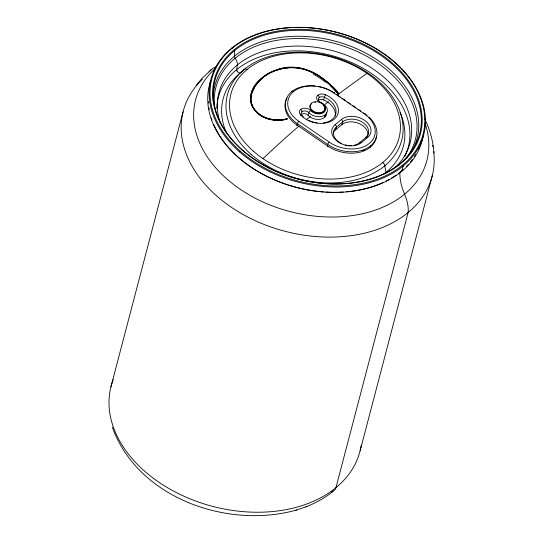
<?xml version="1.0" encoding="UTF-8"?>
<svg xmlns="http://www.w3.org/2000/svg" width="543" height="543" viewBox="0 0 543 543"><rect width="100%" height="100%" fill="white"/><g stroke="black" fill="none" stroke-linecap="round" stroke-linejoin="round"><path stroke-width="0.81" d="M234.393 56.234L234.712 50.506M251.009 96.321L250.859 100.53M236.694 69.613L237.339 64.956A8.043 5.091 50.6 0 0 236.605 60.864L236.415 60.416A9.353 5.925 50.6 0 0 235.126 58.264A2.783 1.758 50.6 0 1 234.379 56.221M251.042 96.016L252.495 91.217L255.19 86.12M324.558 117.431L325.264 114.736A10.521 7.398 14.7 0 0 320.988 102.654L320.994 102.132L320.546 102.654A8.444 5.939 14.7 0 1 323.981 112.353A8.444 5.939 14.7 0 1 310.786 110.663A6.482 4.561 14.7 0 0 301.847 108.661A6.482 4.561 14.7 0 0 300.666 115.007A21.415 15.061 14.7 0 0 334.101 119.29A21.415 15.061 14.7 0 0 325.4 94.706A6.482 4.561 14.7 0 0 317.078 96.159A6.482 4.561 14.7 0 0 320.546 102.654M110.915 386.894L183.093 111.763M301.202 114.478A4.412 3.102 14.7 0 1 308.125 115.326L308.838 112.632A1.683 0.801 -42.9 0 1 309.171 111.967L309.849 111.254A2.26 1.079 -42.9 0 1 310.786 110.663M311.601 103.122L311.431 103.761A7.622 5.362 14.7 0 0 312.293 111.186A7.622 5.362 14.7 0 0 322.393 112.537A7.622 5.362 14.7 0 0 323.404 105.362M335.187 116.107A19.338 13.602 14.7 0 0 323.58 99.946L325.4 94.706M323.336 111.919L323.506 111.281M333.246 132.987A14.729 10.365 14.7 0 1 335.683 129.77L336.389 127.076A1.683 1.066 50.6 0 0 336.361 126.37L335.934 125.508A2.26 1.432 50.6 0 0 335.099 124.7L341.371 119.548A16.806 11.824 14.7 0 1 364.543 120.288A16.806 11.824 14.7 0 1 367.611 137.535L361.346 142.673A16.806 11.824 14.7 0 1 338.174 141.94A16.806 11.824 14.7 0 1 335.099 124.693M335.683 129.77L341.947 124.632L342.653 121.931A1.683 1.066 50.6 0 0 342.626 121.225L342.199 120.363A2.26 1.432 50.6 0 0 341.371 119.555M370.251 147.241L370.625 145.816M403.137 165.988L401.718 171.384A0.747 0.468 50.6 0 1 400.992 171.432M408.132 212.517L335.947 487.648A12.923 8.186 50.6 0 1 334.977 489.745L331.692 491.91M360.111 450.778L432.296 175.64M399.112 165.126L399.886 163.681A0.76 0.482 50.6 0 1 400.585 163.701M254.64 86.995L251.531 93.871L250.832 100.272M254.864 86.751C262.255 74.547 276.699 68.099 290.62 67.542M255.42 85.889L258.651 81.769L262.527 78.036M196.138 85.4L202.105 78.341L211.519 69.409M244.248 69.382L240.495 72.714A2.294 1.453 50.6 0 1 239.904 72.959A2.763 1.751 50.6 0 1 237.013 70.943M354.056 145.28A14.729 10.365 14.7 0 0 359.391 142.836L365.656 137.691A1.683 1.066 50.6 0 1 365.996 137.236L366.668 137.135A2.26 1.432 50.6 0 1 367.611 137.535M325.142 104.324L328.495 101.663M337.386 94.753L338.493 93.905M338.438 94.095L366.946 73.312M333.192 491.327C324.911 497.897 315.619 503.13 305.736 506.877M266.633 74.622C255.556 81.199 244.744 97.082 253.92 109.286C261.326 119.385 275.987 122.616 287.383 118.863A22.894 16.134 9.3 0 1 283.439 119.799A25.84 18.129 9.1 0 1 269.219 119.066C249.508 114.539 243.895 92.996 260.07 79.624C277.554 62.886 306.578 64.21 324.341 79.835M267.631 73.855L277.744 69.45M112.32 427.185C137.746 497.992 227.578 529.52 296.661 509.972M275.715 70.617L279.326 69.477A47.017 32.383 12.5 0 1 283.127 68.574C293.661 66.409 304.813 68.391 314.18 73.604M295.582 510.345L306.938 506.463M293.783 67.278C308.132 67.882 321.028 75.871 331.21 85.482M269.172 118.924C261.387 116.976 254.015 111.525 251.592 103.638M305.974 69.83C315.435 73.061 323.832 78.898 331.04 85.74M336.64 94.496L340.088 96.858M342.158 98.276L345.613 100.638M347.683 102.057L350.445 103.951M352.516 105.369L355.964 107.738M358.041 109.157L360.796 111.043M363.559 112.937L364.944 113.887A31.121 21.89 14.7 0 1 367.048 115.442M293.607 91.543A29.044 20.43 14.7 0 1 333.66 92.819L364.034 113.636A29.044 20.43 14.7 0 1 369.335 143.433A29.044 20.43 14.7 0 1 329.282 142.157L298.908 121.347A29.044 20.43 14.7 0 1 293.607 91.543A2.26 1.432 50.6 0 0 292.663 91.143L291.985 91.244A1.683 1.066 50.6 0 0 291.652 91.706M326.214 81.694L330.938 85.889M327.388 82.278L331.176 85.685M334.583 92.602L334.284 92.473A2.26 0.733 -55.6 0 0 333.66 92.826M253.282 107.351C259.961 118.774 275.6 121.795 287.132 118.774A22.487 15.849 9.3 0 1 283.236 119.698A25.412 17.831 9.1 0 1 269.165 118.944M252.957 107.066L251.518 103.38M236.999 70.95L236.911 70.76A2.179 1.378 50.6 0 1 236.694 69.613M424.741 118.971C429.92 129.607 433.212 141.268 433.972 153.092M251.443 103.129L251.463 103.584M251.389 103.326L250.968 100.835M251.321 103.075L250.934 100.584M384.865 165.724L385.985 172.403A2.294 1.453 50.6 0 0 386.127 172.898M250.907 100.333L250.886 100.781M214.838 108.675A103.109 72.531 14.7 0 1 334.807 43.481A103.109 72.531 14.7 0 1 405.058 159.683M213.25 101.066A104.487 73.495 14.7 0 1 333.707 40.8A104.487 73.495 14.7 0 1 411.608 151.755M423.167 136.164A109.957 77.344 14.7 0 1 296.383 187.41A109.957 77.344 14.7 0 1 210.725 80.649M421.266 141.044A109.177 76.794 14.7 0 1 420.133 144.723M419.04 147.615A109.177 76.794 14.7 0 1 418.375 149.162M415.666 154.443A109.177 76.794 14.7 0 1 414.363 156.581M412.463 159.357A109.177 76.794 14.7 0 1 410.42 162.018M408.248 164.549A109.177 76.794 14.7 0 1 406.51 166.396M403.53 169.26A109.177 76.794 14.7 0 1 398.582 173.339M396.071 175.151A109.177 76.794 14.7 0 1 391.306 178.199M389.148 179.434A109.177 76.794 14.7 0 1 386.283 180.948M382.693 182.665A109.177 76.794 14.7 0 1 346.502 191.788M343.23 192.039A109.177 76.794 14.7 0 1 325.895 192.066M323.526 191.91A109.177 76.794 14.7 0 1 213.779 124.483M212.048 120.057A109.177 76.794 14.7 0 1 211.302 117.845M209.279 109.645A109.177 76.794 14.7 0 1 209.007 108.009M208.478 103.102A109.177 76.794 14.7 0 1 208.39 101.48M209.489 88.061A109.177 76.794 14.7 0 1 209.829 86.534M234.216 49.712A0.76 0.482 50.6 0 1 234.725 50.513M402.648 165.12A0.747 0.468 50.6 0 1 403.157 166.002M231.399 48.32A0.747 0.468 50.6 0 1 232.146 48.3M330.802 85.896A92.731 67.726 8 0 1 338.35 94.041M314.899 102.376A7.622 5.362 14.7 0 1 315.639 102.308M315.089 85.998A31.121 21.89 14.7 0 0 286.826 97.774A31.121 21.89 14.7 0 0 297.34 123.634L327.707 144.445A31.121 21.89 14.7 0 0 368.819 147.139A31.121 21.89 14.7 0 0 369.05 117.166M318.239 86.452A31.121 21.89 14.7 0 1 334.569 93.07A1.683 0.543 -55.6 0 0 334.583 92.602M317.913 95.215A2.26 1.432 50.6 0 1 318.741 96.023L319.169 96.885A1.683 1.066 50.6 0 1 319.196 97.591M320.988 102.654A4.412 3.102 14.7 0 1 318.626 98.235A4.412 3.102 14.7 0 1 324.286 97.245A19.338 13.602 14.7 0 1 336.069 111.878A19.338 13.602 14.7 0 1 323.431 122.956M317.051 122.935A19.338 13.602 14.7 0 1 308.634 120.431M303.34 116.935A19.338 13.602 14.7 0 1 301.949 115.584A1.683 0.801 -42.9 0 0 301.922 115.075L301.494 114.831A2.26 1.079 -42.9 0 0 300.666 115.007M300.666 109.367A2.26 1.432 50.6 0 1 301.501 110.181L301.922 111.037A1.683 1.066 50.6 0 1 301.949 111.749M301.949 115.584A4.412 3.102 14.7 0 1 302.756 111.267A4.412 3.102 14.7 0 1 308.838 112.632A10.521 7.398 14.7 0 0 325.264 114.736M326.648 112.415A10.521 7.398 14.7 0 1 320.126 119.29A10.521 7.398 14.7 0 1 308.125 115.326M376.475 136.164A31.121 21.89 14.7 0 1 358.468 152.508A31.121 21.89 14.7 0 1 327.334 145.87L296.96 125.06A31.121 21.89 14.7 0 1 287.098 97.978M361.244 445.206A128.63 90.477 14.7 0 1 212.225 506.266A128.63 90.477 14.7 0 1 113.202 379.638M433.721 151.714A128.63 90.477 14.7 0 1 276.414 228.82A128.63 90.477 14.7 0 1 202.444 79.163M432.649 145.286A128.63 90.477 14.7 0 1 432.975 146.895M404.542 194.177A38.241 24.218 50.6 0 1 408.187 212.544M425.108 123.465A119.562 84.097 14.7 0 1 289.867 211.546A119.562 84.097 14.7 0 1 215.367 68.404M404.644 194.17A49.196 31.155 50.6 0 1 399.872 172.056M209.075 71.873A38.241 24.218 50.6 0 1 216.141 66.83M392.772 169.212A8.043 5.091 50.6 0 1 393.329 168.893M219.976 122.161A98.806 69.497 14.7 0 1 331.461 50.418A98.806 69.497 14.7 0 1 395.447 167.285M216.806 108.532A98.174 69.056 14.7 0 1 330.11 55.142A98.174 69.056 14.7 0 1 404.664 156.676M400.035 112.306A93.165 65.533 14.7 0 1 384.064 173.916M226.445 132.811A93.165 65.533 14.7 0 1 243.739 70.223M382.801 162.493A4.011 2.539 50.6 0 1 384.899 165.73M244.214 69.341A4.011 2.539 50.6 0 1 247.119 69.531M262.995 158.637A600.999 193.939 -55.6 0 1 298.928 126.105M306.747 119.433A600.999 193.939 -55.6 0 1 310.345 116.412M331.434 85.36A92.765 68.269 7.2 0 1 338.961 93.627M330.66 85.95A92.31 67.407 8 0 1 338.092 93.993M290.573 67.386A29.526 19.901 11.4 0 1 306.035 69.708M277.711 69.409A48.015 33.123 12.6 0 1 282.774 68.14M282.693 68.018A40.358 27.673 12.3 0 1 289.494 67.108M289.534 67.223A32.207 21.74 11.7 0 1 293.77 67.176M361.346 142.68A2.26 1.432 50.6 0 0 360.403 142.273L359.724 142.375A1.683 1.066 50.6 0 0 359.391 142.836M298.908 121.347A2.26 0.733 -55.6 0 0 298.175 122.107L297.632 122.935A1.683 0.543 -55.6 0 0 297.333 123.634L296.96 125.06A1.683 0.543 -55.6 0 0 296.946 125.528L297.245 125.664A2.26 0.733 -55.6 0 0 297.544 125.542M329.282 142.157A2.26 0.733 -55.6 0 0 328.549 142.918L327.999 143.746A1.683 0.543 -55.6 0 0 327.707 144.445L327.334 145.87A1.683 0.543 -55.6 0 0 327.32 146.338L327.619 146.474A2.26 0.733 -55.6 0 0 327.918 146.359M364.034 113.636A2.26 0.733 -55.6 0 1 364.658 113.283L364.957 113.412A1.683 0.543 -55.6 0 1 364.964 113.772M341.947 124.632A14.729 10.365 14.7 0 1 359.29 123.621A14.729 10.365 14.7 0 1 367.713 136.184M365.656 137.691A14.729 10.365 14.7 0 0 362.968 122.575A14.729 10.365 14.7 0 0 342.653 121.931L336.389 127.076A14.729 10.365 14.7 0 0 341.316 143.501M351.267 145.633A14.729 10.365 14.7 0 1 345.348 145.001M318.531 100.258A4.412 3.102 14.7 0 1 323.58 99.946M364.753 149.739A29.044 20.43 14.7 0 1 362.643 150.723M331.162 85.767A92.303 67.929 7.2 0 1 338.608 93.966M324.409 79.787A80.018 57.904 8.6 0 1 327.449 82.237M262.405 77.961A53.988 37.643 13.6 0 1 275.552 70.42M313.521 74.282A65.567 45.693 10.6 0 1 325.386 82.19M242.64 150.201A105.77 74.398 14.7 0 0 417.377 140.589A105.77 74.398 14.7 0 0 291.876 30.489A105.77 74.398 14.7 0 0 242.64 150.201M242.205 150.112A106.537 74.941 14.7 0 0 418.212 140.427A106.537 74.941 14.7 0 0 291.801 29.526A106.537 74.941 14.7 0 0 242.205 150.112M239.667 151.979A109.957 77.344 14.7 0 0 421.32 141.988A109.957 77.344 14.7 0 0 290.851 27.53A109.957 77.344 14.7 0 0 239.667 151.979M240.339 151.192A109.177 76.794 14.7 0 0 420.71 141.268A109.177 76.794 14.7 0 0 291.163 27.618A109.177 76.794 14.7 0 0 240.339 151.192M312.171 110.31A7.622 5.362 14.7 0 0 324.762 109.618A7.622 5.362 14.7 0 0 315.721 101.684A7.622 5.362 14.7 0 0 312.171 110.31M250.995 154.253A90.043 63.341 14.7 0 0 399.757 146.067A90.043 63.341 14.7 0 0 292.915 52.338A90.043 63.341 14.7 0 0 250.995 154.253M253.635 151.388A86.894 61.121 14.7 0 0 397.184 143.495A86.894 61.121 14.7 0 0 294.082 53.044A86.894 61.121 14.7 0 0 253.635 151.388"/></g></svg>
